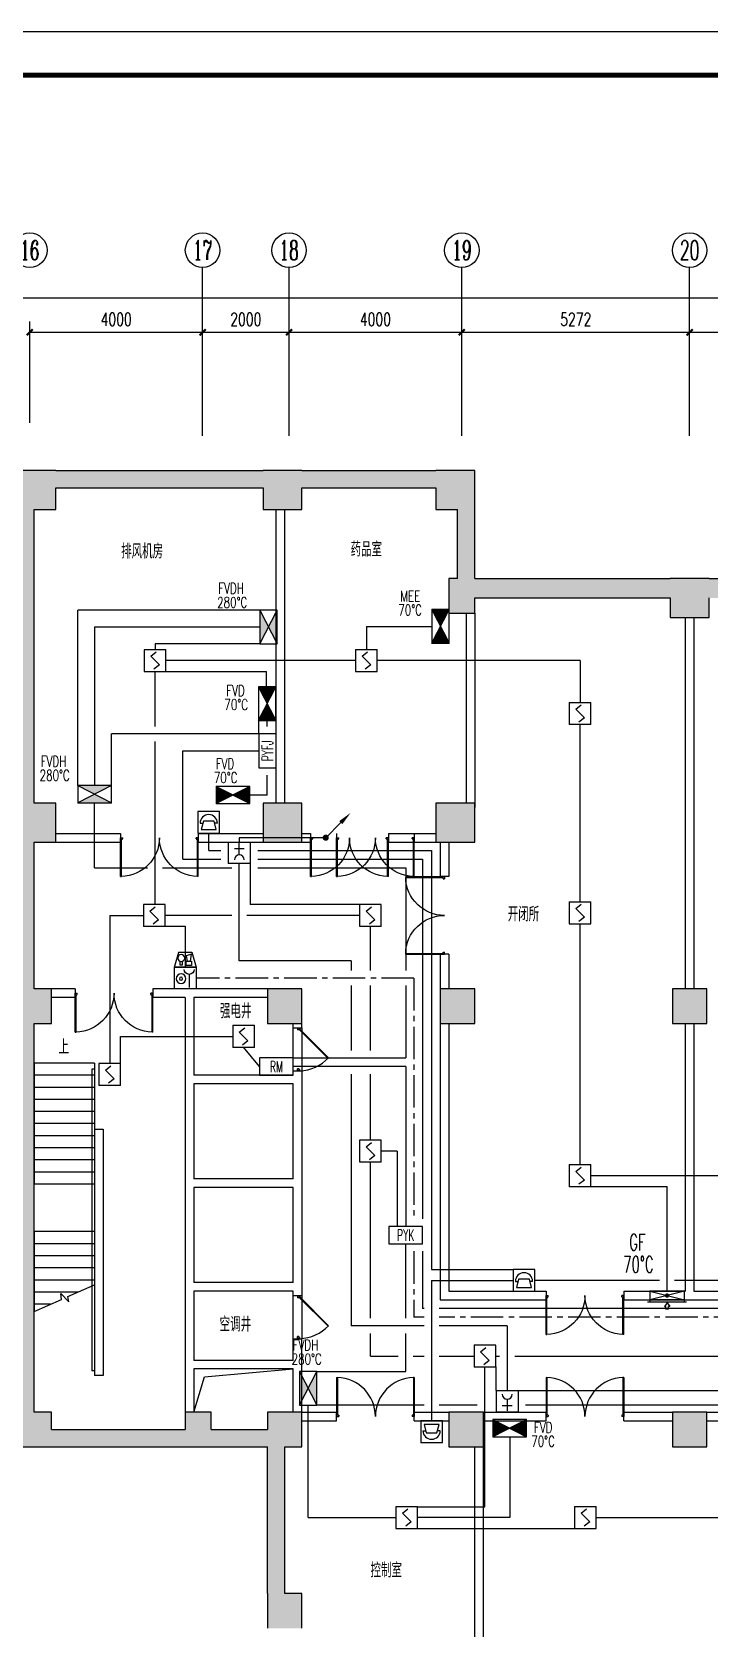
# Model space of a CAD drawing. Extents: x 190999 to 918899, y -200814 to 215286.
# Drawn here: x 210462 to 226134, y 178335 to 215286 of the extents above; entities that cross this region are included whole.
import ezdxf
from ezdxf.enums import TextEntityAlignment as Align

# ---------------------------------------------------------------- set-up
doc = ezdxf.new("R2010")
doc.units = 0
doc.header["$LTSCALE"] = 1000
doc.header["$MEASUREMENT"] = 0
doc.linetypes.add('CENTER2', pattern=[1.125, 0.75, -0.125, 0.125, -0.125])
doc.layers.get('Defpoints').update_dxf_attribs({"color": 1})
for name, color, linetype in [('00-EQUIP', 3, 'Continuous'), ('00-LWIRE', 4, 'Continuous'), ('00-WIRE-4', 6, 'Continuous'), ('A-卫生间', 250, 'Continuous'), ('A-墙线', 2, 'Continuous'), ('A-门', 167, 'Continuous'), ('AXIS', 3, 'Continuous'), ('AXIS_TEXT', 7, 'Continuous'), ('COLUMN', 2, 'Continuous'), ('DIM_SYMB', 3, 'Continuous'), ('PUB_HATCH', 250, 'Continuous'), ('PUB_TEXT', 7, 'Continuous'), ('STAIR', 5, 'Continuous'), ('WALL', 2, 'Continuous'), ('图框', 189, 'Continuous'), ('房间名称', 7, 'Continuous'), ('暖通-风-说明', 3, 'Continuous')]:
    doc.layers.add(name, color=color, linetype=linetype)
doc.styles.add('_COMPLEX', font='COMPLEX.shx', dxfattribs={"width": 0.5})
doc.styles.add('_TCH_AXIS', font='COMPLEX', dxfattribs={"bigfont": 'GBCBIG'})
doc.styles.add('_TCH_DIM', font='SIMPLEX', dxfattribs={"bigfont": 'GBCBIG'})
doc.styles.add('COMPLEX', font='COMPLEX')
doc.styles.add('DIM_FONT', font='SIMPLEX', dxfattribs={"width": 0.7, "bigfont": 'GBCBIG'})
doc.styles.add('HZ-ZGBZ', font='romanc.shx', dxfattribs={"width": 0.65})
doc.styles.get("Standard").update_dxf_attribs({"font": 'simhei.ttf'})
doc.styles.add('TG_LINETYPE', font='SIMPLEX', dxfattribs={"width": 0.8, "height": 3, "bigfont": 'HZTXT'})
doc.styles.add('XXK', font='romans.shx', dxfattribs={"width": 0.75, "bigfont": 'hzf.shx'})
doc.linetypes.add('4INE', pattern='A,1,-0.15,["4",XXK,S=0.3,R=0,X=-0.1,Y=-0.1],-0.25', length=1.4)
doc.linetypes.add('BIG-DLINE', pattern='A,1,-0.15,["D",XXK,S=0.2,R=0,X=-0.1,Y=-0.09],-0.2', length=1.35)
doc.linetypes.add('TG_N', pattern='A,2,-0.3,["N",TG_LINETYPE,S=0.1,R=0,X=-0.23,Y=-0.15],0', length=2.3)
doc.linetypes.add('XLINE', pattern='A,1,-0.2,["X",XXK,S=0.2,R=0,X=-0.1,Y=-0.09],-0.15', length=1.35)
doc.dimstyles.new('DIMN', dxfattribs={"dimtxt": 300, "dimasz": 100, "dimexe": 250, "dimexo": 300, "dimgap": 150, "dimtad": 1, "dimdec": 0, "dimzin": 0, "dimdsep": 46, "dimtxsty": 'DIM_FONT', "dimblk": 'ARCHTICK', "dimcen": 0.09, "dimclrt": 7, "dimazin": 2, "dimtfac": 1, "dimtdec": 0, "dimtix": 1, "dimtmove": 2, "dimatfit": 3, "dimfxl": 0, "dimtolj": 1, "dimtzin": 0, "dimarcsym": 0})

# ---------------------------------------------------------------- blocks, each defined once
blk = doc.blocks.new('TJAD_TK_A1')
at = {"layer": '图框'}
blk.add_line((1341.38, 950.45), (500.38, 950.45), dxfattribs=at)
at = {"layer": '图框', "const_width": 1.2}
blk.add_lwpolyline([(1331.38, 940.45), (525.38, 940.45), (525.38, 366.45), (1331.38, 366.45)], close=True, dxfattribs=at)
blk = doc.blocks.new('m1800')
at = {"layer": 'A-墙线'}
for p, q in [((-900, -100), (-900, 100)), ((900, -100), (900, 100))]:
    blk.add_line(p, q, dxfattribs=at)
at = {"layer": 'A-门'}
for p, q in [((-900, 900), (-900, 0)), ((-900, 900), (-880, 900)), ((-880, 900), (-880, 50)), ((880, 900), (880, 50)), ((900, 900), (880, 900)), ((900, 900), (900, 0)), ((-900, 50), (-870, 50)), ((-900, 0), (-850, 0)), ((-870, 50), (-870, 30)), ((-870, 30), (-850, 30)), ((-850, 30), (-850, 0)), ((850, 30), (850, 0)), ((870, 30), (850, 30)), ((900, 0), (850, 0)), ((870, 50), (870, 30)), ((900, 50), (870, 50))]:
    blk.add_line(p, q, dxfattribs=at)
for centre, start, end in [((-900, 0), 0, 88.7267), ((900, 0), 91.2733, 180)]:
    blk.add_arc(centre, 900, start, end, dxfattribs=at)
blk = doc.blocks.new('_LINKPT1')
at = {"color": 0}
blk.add_line((0, 0), (0, 0), dxfattribs=at)
blk = doc.blocks.new('3T1W6ZCM')
for p, q in [((0.5, 0.5), (-0.5, 0.5)), ((-0.5, 0.5), (-0.5, -0.5)), ((-0.178, 0.172), (-0.178, -0.443)), ((0.5, -0.5), (0.5, 0.5)), ((-0.5, -0.5), (0.5, -0.5))]:
    blk.add_line(p, q)
at = {"const_width": 0.04}
blk.add_lwpolyline([(-0.5, 0.5), (-0.5, -0.5), (0.5, -0.5), (0.5, 0.5)], close=True, dxfattribs=at)
for radius in [0.222, 0.074]:
    blk.add_circle((0.197, -0.03), radius)
blk.add_arc((-0.178, 0.403), 0.231, 180, 0)
at = {"xscale": 0.002, "yscale": 0.002, "zscale": 0.002}
for p in [(-0.5, 0), (0, 0.5), (0.5, 0), (0, -0.5)]:
    blk.add_blockref('_LINKPT1', p, dxfattribs=at)
at = {"flags": 9}
blk.add_attdef('A', (0, 0), '', height=0.00002, dxfattribs=at)
blk = doc.blocks.new('6A2OE7N0')
for p, q in [((-0.3, 0.35), (-0.5, -0.35)), ((0.3, 0.35), (-0.3, 0.35)), ((-0.246, -0.061), (-0.286, 0.259)), ((-0.286, 0.259), (-0.046, 0.179)), ((-0.046, 0.179), (-0.086, -0.061)), ((0, 0.35), (0, -0.35)), ((0.5, -0.35), (0.3, 0.35)), ((-0.5, -0.35), (0.5, -0.35)), ((-0.286, -0.061), (-0.286, -0.261)), ((-0.046, -0.061), (-0.286, -0.061)), ((-0.286, -0.261), (-0.046, -0.261)), ((-0.046, -0.261), (-0.046, -0.061)), ((0.13, -0.244), (0.13, -0.072)), ((0.25, -0.244), (0.13, -0.244)), ((0.25, -0.072), (0.25, -0.244))]:
    blk.add_line(p, q)
at = {"const_width": 0.04, "flags": 128}
blk.add_lwpolyline([(-0.5, -0.35), (-0.3, 0.35), (0.3, 0.35), (0.5, -0.35)], close=True, dxfattribs=at)
blk.add_circle((0.19, 0.076), 0.16)
at = {"xscale": 0.002, "yscale": 0.002, "zscale": 0.002}
for p in [(-0.4, 0), (0, 0.35), (0.4, 0), (0, -0.35)]:
    blk.add_blockref('_LINKPT1', p, dxfattribs=at)
at = {"flags": 9}
blk.add_attdef('A', (0, 0), '', height=0.00002, dxfattribs=at)
blk = doc.blocks.new('3S1KCGW2')
for p, q in [((0.5, 0.5), (-0.5, 0.5)), ((-0.5, 0.5), (-0.5, -0.5)), ((-0.2, 0.2), (0.05, 0.4)), ((0, 0), (-0.2, 0.2)), ((0, 0), (0.2, -0.2)), ((0.5, -0.5), (0.5, 0.5)), ((-0.5, -0.5), (0.5, -0.5)), ((0.2, -0.2), (-0.05, -0.4))]:
    blk.add_line(p, q)
at = {"const_width": 0.04, "flags": 128}
blk.add_lwpolyline([(-0.5, -0.5), (-0.5, 0.5), (0.5, 0.5), (0.5, -0.5)], close=True, dxfattribs=at)
at = {"xscale": 0.002, "yscale": 0.002, "zscale": 0.002}
for p in [(-0.5, 0), (0, 0.5), (0.5, 0), (0, -0.5)]:
    blk.add_blockref('_LINKPT1', p, dxfattribs=at)
at = {"flags": 9}
blk.add_attdef('A', (0, 0), '', height=0.00002, dxfattribs=at)
blk = doc.blocks.new('411UXEXY')
for p, q in [((0.5, 0.5), (-0.5, 0.5)), ((-0.5, 0.5), (-0.5, -0.5)), ((-0.25, 0.056), (-0.35, -0.333)), ((0.25, 0.056), (-0.25, 0.056)), ((0.35, -0.333), (0.25, 0.056)), ((0.5, -0.5), (0.5, 0.5)), ((-0.5, -0.5), (0.5, -0.5)), ((-0.4, -0.044), (-0.276, -0.044)), ((-0.35, -0.333), (0.35, -0.333)), ((0.4, -0.044), (0.276, -0.044))]:
    blk.add_line(p, q)
at = {"const_width": 0.04, "flags": 128}
blk.add_lwpolyline([(0.5, -0.5), (0.5, 0.5), (-0.5, 0.5), (-0.5, -0.5)], close=True, dxfattribs=at)
blk.add_arc((0, -0.044), 0.4, 0, 180)
at = {"xscale": 0.002, "yscale": 0.002, "zscale": 0.002}
for p in [(-0.5, 0), (0, 0.5), (0.5, 0), (0, -0.5)]:
    blk.add_blockref('_LINKPT1', p, dxfattribs=at)
at = {"flags": 9}
blk.add_attdef('A', (0, 0), '', height=0.00002, dxfattribs=at)
blk = doc.blocks.new('M-KTJT')
at = {"color": 2}
for p, q in [((-29, 0), (-29, -56)), ((29, 0), (-29, 0)), ((29, 0), (29, -56)), ((-63, -56), (-29, -56)), ((0, -142), (-63, -56)), ((0, -142), (63, -56)), ((63, -56), (29, -56))]:
    blk.add_line(p, q, dxfattribs=at)
blk = doc.blocks.new('M-FK-ESF')
blk.add_line((-450, 150), (450, 150))
at = {"color": 2}
for p, q in [((-400, 100), (400, 100)), ((-400, -100), (400, 100)), ((400, -100), (-400, 100))]:
    blk.add_line(p, q, dxfattribs=at)
blk.add_lwpolyline([(-400, 150), (-400, -100), (400, -100), (400, 150)])
at = {"color": 2, "const_width": 50}
blk.add_lwpolyline([(-25, 0, 1), (25, 0, 1)], format="xyb", close=True, dxfattribs=at)
at = {"xscale": -1}
blk.add_blockref('M-KTJT', (0, 312), dxfattribs=at)
blk = doc.blocks.new('6H2KALM6')
for p, q in [((-0.78, 0.4), (0.78, -0.4)), ((0.78, 0.4), (-0.78, -0.4)), ((0.78, 0.4), (-0.78, 0.4)), ((-0.78, 0.4), (-0.78, -0.4)), ((0.78, -0.4), (0.78, 0.4)), ((-0.78, -0.4), (0.78, -0.4))]:
    blk.add_line(p, q)
at = {"const_width": 0.04}
blk.add_lwpolyline([(-0.78, 0.4), (-0.78, -0.4), (0.78, -0.4), (0.78, 0.4)], close=True, dxfattribs=at)
for points in [[(-0.78, 0.4), (0, 0), (-0.78, -0.4)], [(0.78, 0.4), (0, 0), (0.78, -0.4)]]:
    blk.add_solid(points)
at = {"xscale": 0.002, "yscale": 0.002, "zscale": 0.002}
for p in [(-0.78, 0), (0, 0.4), (0.78, 0), (0, -0.4)]:
    blk.add_blockref('_LINKPT1', p, dxfattribs=at)
at = {"flags": 9}
blk.add_attdef('A', (0, 0), '', height=0.00002, dxfattribs=at)
blk = doc.blocks.new('6H2NC6JJ')
for p, q in [((-0.78, 0.4), (0.78, -0.4)), ((0.78, 0.4), (-0.78, -0.4)), ((0.78, 0.4), (-0.78, 0.4)), ((-0.78, 0.4), (-0.78, -0.4)), ((0.78, -0.4), (0.78, 0.4)), ((-0.78, -0.4), (0.78, -0.4))]:
    blk.add_line(p, q)
at = {"const_width": 0.04}
blk.add_lwpolyline([(-0.78, 0.4), (-0.78, -0.4), (0.78, -0.4), (0.78, 0.4)], close=True, dxfattribs=at)
for points in [[(-0.78, 0.4), (0, 0), (0.78, 0.4)], [(-0.78, -0.4), (0.78, -0.4), (0, 0)]]:
    blk.add_solid(points)
at = {"xscale": 0.002, "yscale": 0.002, "zscale": 0.002}
for p in [(-0.78, 0), (0, 0.4), (0.78, 0), (0, -0.4)]:
    blk.add_blockref('_LINKPT1', p, dxfattribs=at)
at = {"flags": 9}
blk.add_attdef('A', (0, 0), '', height=0.00002, dxfattribs=at)
blk = doc.blocks.new('6A2DRK5Q')
for p, q in [((0.78, 0.4), (-0.78, 0.4)), ((-0.78, 0.4), (-0.78, -0.4)), ((0.78, -0.4), (0.78, 0.4)), ((-0.78, -0.4), (0.78, -0.4))]:
    blk.add_line(p, q)
at = {"xscale": 0.002, "yscale": 0.002, "zscale": 0.002}
for p in [(-0.78, 0), (0, 0.4), (0.78, 0), (0, -0.4)]:
    blk.add_blockref('_LINKPT1', p, dxfattribs=at)
at = {"style": '_COMPLEX', "width": 0.6, "flags": 8}
blk.add_attdef('$TEXT$', text='', height=0.52, dxfattribs=at).set_placement((0, 0), align=Align.MIDDLE_CENTER)
at = {"flags": 9}
blk.add_attdef('A', (0, 0), '', height=0.00002, dxfattribs=at)
blk = doc.blocks.new('J62IR8YJ')
for p, q in [((-0.5, 1), (0.5, 1)), ((-0.5, 0), (-0.5, 1)), ((0.5, 1), (0.5, 0)), ((0.5, 0), (-0.5, 0)), ((-0.231, 0.312), (0.231, 0.312)), ((0, 0.598), (0, 0.06))]:
    blk.add_line(p, q)
at = {"const_width": 0.04, "flags": 128}
blk.add_lwpolyline([(-0.5, 0), (-0.5, 1), (0.5, 1), (0.5, 0)], close=True, dxfattribs=at)
blk.add_arc((0, 0.829), 0.231, 180, 0)
at = {"xscale": 0.002, "yscale": 0.00200000000000955, "zscale": 0.002}
for p in [(0, 1), (-0.5, 0.5), (0, 0), (0.5, 0.5)]:
    blk.add_blockref('_LINKPT1', p, dxfattribs=at)
at = {"flags": 9}
blk.add_attdef('A', (0, 0), '', height=0.00002, dxfattribs=at)
blk = doc.blocks.new('_WRLD1L')
for p, q in [((0.7, 0.7), (0, 0)), ((0.104, 0.104), (0.104, 0.104)), ((-0.104, -0.104), (-0.104, -0.104))]:
    blk.add_line(p, q)
at = {"const_width": 0.142}
blk.add_lwpolyline([(-0.071, 0, 1), (0.071, 0, 1)], format="xyb", close=True, dxfattribs=at)
blk.add_solid([(0.63, 0.77), (0.77, 0.63), (1.15, 1.15)])
at = {"width": 0.8, "flags": 9}
blk.add_attdef('A', (0, 0), '', height=0.00002, dxfattribs=at)
blk = doc.blocks.new('bfm01')
at = {"layer": 'A-墙线'}
for p, q in [((-200, 0), (0, 0)), ((-200, -1000), (0, -1000))]:
    blk.add_line(p, q, dxfattribs=at)
at = {"layer": 'A-门'}
for p, q in [((-200, -1000), (-200, 0)), ((-100, 0), (-100, -50)), ((-70, -50), (-100, -50)), ((-50, -30), (-70, -30)), ((-70, -30), (-70, -50)), ((-64, -44), (-50, -30)), ((-64, -44), (603, -711)), ((-50, 0), (-50, -30)), ((-50, -30), (617, -697)), ((0, 0), (0, -1000)), ((-70, -950), (-100, -950)), ((-100, -1000), (-100, -950)), ((-50, -1000), (-100, -1000)), ((-70, -970), (-70, -950)), ((-50, -970), (-70, -970)), ((-50, -1000), (-50, -970))]:
    blk.add_line(p, q, dxfattribs=at)
blk.add_arc((-100, 0), 1000, 272.866, 315.8103, dxfattribs=at)
blk = doc.blocks.new('_ArchTick')
at = {"const_width": 0.5}
blk.add_lwpolyline([(-0.7, -0.7), (0.7, 0.7)], dxfattribs=at)
blk = doc.blocks.new('*D1900')
at = {"layer": 'AXIS', "color": 0, "lineweight": -2}
for p, q in [((210412, 206233), (210412, 208583)), ((214412, 206233), (214412, 208583)), ((210412, 208333), (214412, 208333))]:
    blk.add_line(p, q, dxfattribs=at)
at = {"layer": 'Defpoints', "color": 0}
for p in [(214412, 208333), (210412, 205933), (214412, 205933)]:
    blk.add_point(p, dxfattribs=at)
at = {"layer": 'AXIS', "color": 0, "lineweight": -2, "xscale": 100, "yscale": 100, "zscale": 100, "rotation": 180}
blk.add_blockref('_ArchTick', (210412, 208333), dxfattribs=at)
at = {"layer": 'AXIS', "color": 0, "lineweight": -2, "xscale": 100, "yscale": 100, "zscale": 100}
blk.add_blockref('_ArchTick', (214412, 208333), dxfattribs=at)
at = {"layer": 'AXIS', "color": 7, "insert": (212412, 208633), "char_height": 300, "attachment_point": 5, "style": 'DIM_FONT'}
blk.add_mtext('\\A1;4000', dxfattribs=at)
blk = doc.blocks.new('*D1901')
at = {"layer": 'AXIS', "color": 0, "lineweight": -2}
for p, q in [((214412, 206233), (214412, 208583)), ((216412, 206233), (216412, 208583)), ((214412, 208333), (216412, 208333))]:
    blk.add_line(p, q, dxfattribs=at)
at = {"layer": 'Defpoints', "color": 0}
for p in [(216412, 208333), (214412, 205933), (216412, 205933)]:
    blk.add_point(p, dxfattribs=at)
at = {"layer": 'AXIS', "color": 0, "lineweight": -2, "xscale": 100, "yscale": 100, "zscale": 100, "rotation": 180}
blk.add_blockref('_ArchTick', (214412, 208333), dxfattribs=at)
at = {"layer": 'AXIS', "color": 0, "lineweight": -2, "xscale": 100, "yscale": 100, "zscale": 100}
blk.add_blockref('_ArchTick', (216412, 208333), dxfattribs=at)
at = {"layer": 'AXIS', "color": 7, "insert": (215412, 208633), "char_height": 300, "attachment_point": 5, "style": 'DIM_FONT'}
blk.add_mtext('\\A1;2000', dxfattribs=at)
blk = doc.blocks.new('*D1902')
at = {"layer": 'AXIS', "color": 0, "lineweight": -2}
for p, q in [((216412, 206233), (216412, 208583)), ((220412, 206233), (220412, 208583)), ((216412, 208333), (220412, 208333))]:
    blk.add_line(p, q, dxfattribs=at)
at = {"layer": 'Defpoints', "color": 0}
for p in [(220412, 208333), (216412, 205933), (220412, 205933)]:
    blk.add_point(p, dxfattribs=at)
at = {"layer": 'AXIS', "color": 0, "lineweight": -2, "xscale": 100, "yscale": 100, "zscale": 100, "rotation": 180}
blk.add_blockref('_ArchTick', (216412, 208333), dxfattribs=at)
at = {"layer": 'AXIS', "color": 0, "lineweight": -2, "xscale": 100, "yscale": 100, "zscale": 100}
blk.add_blockref('_ArchTick', (220412, 208333), dxfattribs=at)
at = {"layer": 'AXIS', "color": 7, "insert": (218412, 208633), "char_height": 300, "attachment_point": 5, "style": 'DIM_FONT'}
blk.add_mtext('\\A1;4000', dxfattribs=at)
blk = doc.blocks.new('*D1903')
at = {"layer": 'AXIS', "color": 0, "lineweight": -2}
for p, q in [((220412, 206233), (220412, 208583)), ((225684, 206233), (225684, 208583)), ((220412, 208333), (225684, 208333))]:
    blk.add_line(p, q, dxfattribs=at)
at = {"layer": 'Defpoints', "color": 0}
for p in [(225684, 208333), (220412, 205933), (225684, 205933)]:
    blk.add_point(p, dxfattribs=at)
at = {"layer": 'AXIS', "color": 0, "lineweight": -2, "xscale": 100, "yscale": 100, "zscale": 100, "rotation": 180}
blk.add_blockref('_ArchTick', (220412, 208333), dxfattribs=at)
at = {"layer": 'AXIS', "color": 0, "lineweight": -2, "xscale": 100, "yscale": 100, "zscale": 100}
blk.add_blockref('_ArchTick', (225684, 208333), dxfattribs=at)
at = {"layer": 'AXIS', "color": 7, "insert": (223048, 208633), "char_height": 300, "attachment_point": 5, "style": 'DIM_FONT'}
blk.add_mtext('\\A1;5272', dxfattribs=at)
blk = doc.blocks.new('*D1904')
at = {"layer": 'AXIS', "color": 0, "lineweight": -2}
for p, q in [((225684, 206233), (225684, 208583)), ((233140, 206233), (233140, 208583)), ((225684, 208333), (233140, 208333))]:
    blk.add_line(p, q, dxfattribs=at)
at = {"layer": 'Defpoints', "color": 0}
for p in [(233140, 208333), (225684, 205933), (233140, 205933)]:
    blk.add_point(p, dxfattribs=at)
at = {"layer": 'AXIS', "color": 0, "lineweight": -2, "xscale": 100, "yscale": 100, "zscale": 100, "rotation": 180}
blk.add_blockref('_ArchTick', (225684, 208333), dxfattribs=at)
at = {"layer": 'AXIS', "color": 0, "lineweight": -2, "xscale": 100, "yscale": 100, "zscale": 100}
blk.add_blockref('_ArchTick', (233140, 208333), dxfattribs=at)
at = {"layer": 'AXIS', "color": 7, "insert": (229412, 208633), "char_height": 300, "attachment_point": 5, "style": 'DIM_FONT'}
blk.add_mtext('\\A1;7456', dxfattribs=at)
blk = doc.blocks.new('*D1909')
at = {"layer": 'AXIS', "color": 0, "lineweight": -2}
for p, q in [((210112, 206233), (210112, 209383)), ((248412, 206233), (248412, 209383)), ((210112, 209133), (248412, 209133))]:
    blk.add_line(p, q, dxfattribs=at)
at = {"layer": 'Defpoints', "color": 0}
for p in [(248412, 209133), (210112, 205933), (248412, 205933)]:
    blk.add_point(p, dxfattribs=at)
at = {"layer": 'AXIS', "color": 0, "lineweight": -2, "xscale": 100, "yscale": 100, "zscale": 100, "rotation": 180}
blk.add_blockref('_ArchTick', (210112, 209133), dxfattribs=at)
at = {"layer": 'AXIS', "color": 0, "lineweight": -2, "xscale": 100, "yscale": 100, "zscale": 100}
blk.add_blockref('_ArchTick', (248412, 209133), dxfattribs=at)
at = {"layer": 'AXIS', "color": 7, "insert": (229262, 209433), "char_height": 300, "attachment_point": 5, "style": 'DIM_FONT'}
blk.add_mtext('\\A1;38300', dxfattribs=at)
blk = doc.blocks.new('_AXISO')
blk.add_circle((0, 0), 0.5)
at = {"layer": 'AXIS_TEXT', "style": 'COMPLEX', "width": 1.041667}
blk.add_attdef('A', text='', height=0.56, dxfattribs=at).set_placement((-0.25, -0.28), (0.25, -0.28), align=Align.FIT)
blk = doc.blocks.new('6A2DTKY2')
for p, q in [((0.78, 0.4), (-0.78, 0.4)), ((-0.78, 0.4), (-0.78, -0.4)), ((0.78, -0.4), (0.78, 0.4)), ((-0.78, -0.4), (0.78, -0.4))]:
    blk.add_line(p, q)
at = {"xscale": 0.002, "yscale": 0.002, "zscale": 0.002}
for p in [(-0.78, 0), (0, 0.4), (0.78, 0), (0, -0.4)]:
    blk.add_blockref('_LINKPT1', p, dxfattribs=at)
at = {"style": '_COMPLEX', "width": 0.6, "flags": 8}
blk.add_attdef('$TEXT$', text='', height=0.52, dxfattribs=at).set_placement((0, 0), align=Align.MIDDLE_CENTER)
at = {"flags": 9}
blk.add_attdef('A', (0, 0), '', height=0.00002, dxfattribs=at)

msp = doc.modelspace()

# ---------------------------------------------------------------- hatches: boundary and pattern name
at = {"layer": 'PUB_HATCH'}
for points in [[(211012, 204232.8), (211012, 205132.8), (210112, 205132.8), (210112, 204232.8)], [(215812, 204732.8), (215812, 205132.8), (211012, 205132.8), (211012, 204732.8)], [(216712, 204232.8), (216712, 205132.8), (215812, 205132.8), (215812, 204232.8)], [(219812, 204732.8), (219812, 205132.8), (216712, 205132.8), (216712, 204732.8)], [(220712, 204232.8), (220712, 205132.8), (219812, 205132.8), (219812, 204232.8)], [(210512, 204232.8), (210112, 204232.8), (210112, 197432.8), (210512, 197432.8)], [(220712, 204232.8), (220312, 204232.8), (220312, 202632.8), (220712, 202632.8)], [(220712, 201832.8), (220712, 202632.8), (220112, 202632.8), (220112, 201832.8)], [(225234, 202182.8), (225234, 202632.8), (225684, 202632.8), (220712, 202632.8), (220712, 202182.8)], [(226134, 201732.8), (226134, 202632.8), (225234, 202632.8), (225234, 201732.8)], [(232689.9, 202182.8), (232689.9, 202632.8), (233412, 202632.8), (226134, 202632.8), (226134, 202182.8)], [(211012, 196532.8), (211012, 197432.8), (210112, 197432.8), (210112, 196532.8)], [(216712, 196532.8), (216712, 197432.8), (215812, 197432.8), (215812, 196532.8)], [(220712, 196532.8), (220712, 197432.8), (219812, 197432.8), (219812, 196532.8)], [(210512, 196532.8), (210112, 196532.8), (210112, 193132.8), (210512, 193132.8)], [(210912, 192332.8), (210912, 193132.8), (210112, 193132.8), (210112, 192332.8)], [(216712, 192332.8), (216712, 193132.8), (215912, 193132.8), (215912, 192332.8)], [(220712, 193132.8), (219912, 193132.8), (219912, 192332.8), (220712, 192332.8)], [(225284, 192332.8), (226084, 192332.8), (226084, 193132.8), (225284, 193132.8)], [(210512, 192332.8), (210112, 192332.8), (210112, 183332.8), (210512, 183332.8)], [(210912, 182532.8), (210912, 183332.8), (210112, 183332.8), (210112, 182532.8)], [(214612, 182532.8), (214612, 183332.8), (214012, 183332.8), (214012, 182532.8)], [(216712, 182532.8), (216712, 183332.8), (215912, 183332.8), (215912, 182532.8)], [(220112, 182532.8), (220912, 182532.8), (220912, 183332.8), (220112, 183332.8)], [(225284, 182532.8), (226084, 182532.8), (226084, 183332.8), (225284, 183332.8)], [(214012, 182532.8), (214012, 182932.8), (210912, 182932.8), (210912, 182532.8)], [(215912, 182532.8), (215912, 182932.8), (214612, 182932.8), (214612, 182532.8)], [(216312, 182532.8), (215912, 182532.8), (215912, 182682.8), (215912, 179132.8), (216312, 179132.8)], [(216712, 178332.8), (216712, 179132.8), (215912, 179132.8), (215912, 178332.8)]]:
    msp.add_hatch(color=256, dxfattribs=at).paths.add_polyline_path(points)

# ---------------------------------------------------------------- linework, layer by layer
at = {"layer": '00-WIRE-4'}
for p, q in [((215735.1, 201901.8), (211522.3, 201901.8)), ((211522.3, 197837.2), (211522.3, 201901.8)), ((218202.2, 201523.3), (218202.2, 200982.8)), ((218202.2, 201523.3), (219715.2, 201523.3)), ((215735.1, 201121.8), (213312, 201121.8)), ((213312, 201121.8), (213312, 200982.8)), ((217952.2, 200732.8), (213562, 200732.8)), ((223148, 200732.8), (218452.2, 200732.8)), ((223148, 200732.8), (223148, 199757.8)), ((213312, 199208.4), (213312, 200482.8)), ((213562, 200482.8), (215889.2, 200482.8)), ((215889.2, 200041), (215889.2, 200482.8)), ((215712, 199033.4), (215712, 199336.8)), ((215903.7, 199208.4), (215903.7, 199342.4)), ((223148, 195141.6), (223148, 199257.8)), ((213312, 195082.8), (213312, 198858.4)), ((215903.7, 197620.4), (215903.7, 198078.4)), ((215903.7, 197620.4), (215502.3, 197620.4)), ((217262.3, 196632.8), (215262, 196632.8)), ((215262, 196632.8), (215262, 196532.8)), ((215512, 196032.8), (215512, 195082.8)), ((212262, 194832.8), (212262, 191402.4)), ((212262, 194832.8), (213042.9, 194832.8)), ((215087, 194832.8), (213542.9, 194832.8)), ((218047, 194832.8), (215437, 194832.8)), ((218047, 195082.8), (215512, 195082.8)), ((213542.9, 194582.8), (214012, 194582.8)), ((214012, 194582.8), (214012, 193982.8)), ((218297, 193557.8), (218297, 194582.8)), ((223148, 189057.8), (223148, 194641.6)), ((218297, 191707.8), (218297, 193207.8)), ((212512, 192032.8), (215112, 192032.8)), ((212512, 191402.4), (212512, 192032.8)), ((215732, 191332.8), (215362, 191782.8)), ((218297, 189627.6), (218297, 191157.8)), ((218912.3, 189377.6), (218547, 189377.6)), ((218912.3, 189377.6), (218912.3, 187632.8)), ((218297, 185507.8), (218297, 189127.6)), ((229084.1, 188807.8), (223398, 188807.8)), ((223398, 188557.8), (225162.3, 188557.8)), ((225162.3, 186132.8), (225162.3, 188557.8)), ((219712, 186632.8), (221600.5, 186632.8)), ((218297, 184632.8), (218297, 185157.8)), ((218297, 184632.8), (218937.3, 184632.8)), ((219287.3, 184632.8), (219537, 184632.8)), ((219887, 184632.8), (220695.3, 184632.8)), ((221195.3, 184632.8), (221287, 184632.8)), ((221637, 184632.8), (229162, 184632.8)), ((220945.3, 181142.8), (220945.3, 184382.8)), ((221195.3, 184382.8), (221195.3, 183833.9)), ((216857.2, 180892.8), (216857.2, 183492.8)), ((221522.3, 182764.8), (221522.3, 180892.8)), ((219387, 181142.8), (220945.3, 181142.8)), ((216857.2, 180892.8), (218887, 180892.8)), ((221522.3, 180892.8), (219387, 180892.8)), ((223521.4, 180892.8), (229371.2, 180892.8)), ((219387, 180642.8), (223021.4, 180642.8))]:
    msp.add_line(p, q, dxfattribs=at)
at = {"layer": '00-WIRE-4', "linetype": '4INE'}
for p, q in [((211912.3, 201511.8), (211912.3, 197837.2)), ((211912.3, 201511.8), (215735.1, 201511.8)), ((212302.3, 197837.2), (212302.3, 199033.4)), ((215712, 199033.4), (212302.3, 199033.4)), ((211912.3, 195932.8), (211912.3, 197437.2)), ((211912.3, 195932.8), (213137, 195932.8)), ((213487, 195932.8), (215087, 195932.8)), ((215687, 195932.8), (219112.3, 195932.8)), ((219112.3, 195932.8), (219112.3, 193557.8)), ((219112.3, 193207.8), (219112.3, 191532.8)), ((216512, 191532.8), (219112.3, 191532.8)), ((219112.3, 191332.8), (216512, 191332.8)), ((219112.3, 191332.8), (219112.3, 187632.8)), ((219112.3, 185507.8), (219112.3, 187232.8)), ((219112.3, 184272.8), (219112.3, 185157.8)), ((217057.2, 184272.8), (219112.3, 184272.8)), ((219537, 183492.8), (217057.2, 183492.8)), ((220770.3, 183492.8), (219887, 183492.8)), ((236937, 183492.8), (221887, 183492.8))]:
    msp.add_line(p, q, dxfattribs=at)
at = {"layer": '00-WIRE-4', "linetype": 'TG_N', "ltscale": 0.7}
for p, q in [((213950.8, 196132.8), (213950.8, 198643.4)), ((213950.8, 198643.4), (215712, 198643.4)), ((213950.8, 196132.8), (214837, 196132.8)), ((215687, 196132.8), (219502.3, 196132.8)), ((219502.3, 196132.8), (219502.3, 187807.8)), ((219502.3, 187057.8), (219502.3, 185732.8)), ((219537, 185732.8), (219502.3, 185732.8)), ((236947.1, 185732.8), (219887, 185732.8))]:
    msp.add_line(p, q, dxfattribs=at)
at = {"layer": '00-WIRE-4', "linetype": 'BIG-DLINE'}
for p, q in [((214554.1, 196332.8), (214554.1, 196738.4)), ((214554.1, 196332.8), (214837, 196332.8)), ((215687, 196332.8), (219712, 196332.8)), ((219712, 196332.8), (219712, 186632.8)), ((219712, 186382.8), (219712, 183132.8)), ((219712, 186382.8), (221600.5, 186382.8)), ((224987.3, 186382.8), (222100.5, 186382.8)), ((228762.5, 186382.8), (225337.3, 186382.8))]:
    msp.add_line(p, q, dxfattribs=at)
at = {"layer": '00-WIRE-4', "linetype": 'XLINE'}
for p, q in [((215262, 193782.8), (215262, 196032.8)), ((217847, 193782.8), (215262, 193782.8)), ((217847, 193782.8), (217847, 193557.8)), ((217847, 193207.8), (217847, 191707.8)), ((217847, 191157.8), (217847, 185332.8)), ((219537, 185332.8), (217847, 185332.8)), ((221462, 185332.8), (219887, 185332.8)), ((221462, 185332.8), (221462, 183832.8)), ((221712, 183832.8), (237112, 183832.8))]:
    msp.add_line(p, q, dxfattribs=at)
at = {"layer": '00-WIRE-4', "linetype": 'CENTER2'}
for p, q in [((219302.3, 193382.8), (214262, 193382.8)), ((219302.3, 193382.8), (219302.3, 187807.8)), ((219302.3, 187057.8), (219302.3, 185532.8)), ((219537, 185532.8), (219302.3, 185532.8)), ((237122.1, 185532.8), (219887, 185532.8))]:
    msp.add_line(p, q, dxfattribs=at)
at = {"layer": 'A-卫生间'}
for p, q in [((214212, 183332.8), (214454.1, 184153.9)), ((214454.1, 184153.9), (216512, 184332.8))]:
    msp.add_line(p, q, dxfattribs=at)
at = {"layer": 'A-墙线'}
for p, q in [((216112, 197432.8), (216112, 204232.8)), ((216312, 197432.8), (216312, 204232.8)), ((220512, 201832.8), (220512, 197432.8)), ((220712, 201832.8), (220712, 197332.8)), ((225584, 201732.8), (225584, 193132.8)), ((225784, 201732.8), (225784, 193132.8)), ((211012, 196732.8), (212512, 196732.8)), ((214312, 196732.8), (215812, 196732.8)), ((216712, 196732.8), (216912, 196732.8)), ((218712, 196732.8), (219812, 196732.8)), ((211012, 196532.8), (212512, 196532.8)), ((214312, 196532.8), (215912, 196532.8)), ((216712, 196532.8), (216912, 196532.8)), ((218712, 196532.8), (220112, 196532.8)), ((219912, 196532.8), (219912, 195732.8)), ((220112, 196532.8), (220112, 195732.8)), ((219912, 193932.8), (219912, 193132.8)), ((220112, 193932.8), (220112, 193132.8)), ((211462, 193132.8), (210912, 193132.8)), ((211462, 192932.8), (210912, 192932.8)), ((215912, 193132.8), (213262, 193132.8)), ((214012, 192932.8), (213262, 192932.8)), ((214012, 192932.8), (214012, 183132.8)), ((215912, 192932.8), (214212, 192932.8)), ((214212, 192932.8), (214212, 191132.8)), ((216512, 192232.8), (216512, 192332.8)), ((216712, 192232.8), (216712, 192332.8)), ((219912, 192332.8), (219912, 185932.8)), ((220112, 192332.8), (220112, 186132.8)), ((225584, 192332.8), (225584, 186132.8)), ((225784, 192332.8), (225784, 186132.8)), ((216512, 191132.8), (214212, 191132.8)), ((216512, 191132.8), (216512, 191232.8)), ((216712, 191232.8), (216712, 185932.8)), ((214212, 190932.8), (214212, 188732.8)), ((216512, 190932.8), (214212, 190932.8)), ((216512, 188732.8), (216512, 190932.8)), ((211912, 189882.8), (212112, 189882.8)), ((211912, 189882.8), (211912, 184182.8)), ((212112, 189882.8), (212112, 184182.8)), ((216512, 188732.8), (214212, 188732.8)), ((214212, 188532.8), (214212, 186332.8)), ((216512, 188532.8), (214212, 188532.8)), ((216512, 186332.8), (216512, 188532.8)), ((216512, 186332.8), (214212, 186332.8)), ((214212, 186132.8), (214212, 184532.8)), ((216512, 186132.8), (214212, 186132.8)), ((216512, 185932.8), (216512, 186132.8)), ((219912, 185932.8), (222362, 185932.8)), ((220112, 186132.8), (222362, 186132.8)), ((224162, 186132.8), (225584, 186132.8)), ((224162, 185932.8), (226384.5, 185932.8)), ((225784, 186132.8), (226384.5, 186132.8)), ((216512, 184532.8), (216512, 185032.8)), ((216712, 183232.8), (216712, 185032.8)), ((216512, 184532.8), (214212, 184532.8)), ((212112, 184182.8), (211912, 184182.8)), ((214212, 184332.8), (214212, 183332.8)), ((216512, 184332.8), (214212, 184332.8)), ((216512, 183332.8), (216512, 184332.8)), ((216712, 183332.8), (217512, 183332.8)), ((219312, 183332.8), (220112, 183332.8)), ((220912, 183332.8), (222362, 183332.8)), ((224162, 183332.8), (225284, 183332.8)), ((226084, 183332.8), (232740.5, 183332.8)), ((216712, 183132.8), (217512, 183132.8)), ((219312, 183132.8), (220112, 183132.8)), ((220912, 183132.8), (222362, 183132.8)), ((224162, 183132.8), (225284, 183132.8)), ((226084, 183132.8), (232740.5, 183132.8)), ((220712, 176332.8), (220712, 182532.8)), ((220912, 176332.8), (220912, 182532.8))]:
    msp.add_line(p, q, dxfattribs=at)
at = {"layer": 'AXIS'}
for p, q in [((214412, 205932.8), (214412, 209832.8)), ((216412, 205932.8), (216412, 209832.8)), ((220412, 205932.8), (220412, 209832.8)), ((225684, 205932.8), (225684, 209832.8))]:
    msp.add_line(p, q, dxfattribs=at)
at = {"layer": 'COLUMN'}
for p, q in [((211012, 205132.8), (210112, 205132.8)), ((216712, 205132.8), (215812, 205132.8)), ((220712, 205132.8), (219812, 205132.8)), ((220712, 204232.8), (220712, 205132.8)), ((211012, 204232.8), (211012, 204732.8)), ((215812, 204732.8), (215812, 204232.8)), ((216712, 204232.8), (216712, 204732.8)), ((219812, 204732.8), (219812, 204232.8)), ((210512, 204232.8), (211012, 204232.8)), ((215812, 204232.8), (216712, 204232.8)), ((219812, 204232.8), (220312, 204232.8)), ((220312, 202632.8), (220112, 202632.8)), ((220112, 202632.8), (220112, 201832.8)), ((226134, 202632.8), (225234, 202632.8)), ((220712, 201832.8), (220712, 202182.8)), ((225234, 202182.8), (225234, 201732.8)), ((226134, 201732.8), (226134, 202182.8)), ((220112, 201832.8), (220712, 201832.8)), ((225234, 201732.8), (226134, 201732.8)), ((211012, 197432.8), (210512, 197432.8)), ((211012, 196532.8), (211012, 197432.8)), ((216712, 197432.8), (215812, 197432.8)), ((215812, 197432.8), (215812, 196532.8)), ((216712, 196532.8), (216712, 197432.8)), ((220712, 197432.8), (219812, 197432.8)), ((219812, 197432.8), (219812, 196532.8)), ((220712, 196532.8), (220712, 197432.8)), ((210512, 196532.8), (211012, 196532.8)), ((215812, 196532.8), (216712, 196532.8)), ((219812, 196532.8), (220712, 196532.8)), ((210912, 193132.8), (210512, 193132.8)), ((210912, 192332.8), (210912, 193132.8)), ((216712, 193132.8), (215912, 193132.8)), ((215912, 193132.8), (215912, 192332.8)), ((216712, 192332.8), (216712, 193132.8)), ((220712, 193132.8), (219912, 193132.8)), ((219912, 193132.8), (219912, 192332.8)), ((220712, 192332.8), (220712, 193132.8)), ((226084, 193132.8), (225284, 193132.8)), ((225284, 193132.8), (225284, 192332.8)), ((226084, 192332.8), (226084, 193132.8)), ((210512, 192332.8), (210912, 192332.8)), ((215912, 192332.8), (216712, 192332.8)), ((219912, 192332.8), (220712, 192332.8)), ((225284, 192332.8), (226084, 192332.8)), ((210912, 183332.8), (210512, 183332.8)), ((210912, 182932.8), (210912, 183332.8)), ((214612, 183332.8), (214012, 183332.8)), ((214012, 183332.8), (214012, 182932.8)), ((214612, 182932.8), (214612, 183332.8)), ((216712, 183332.8), (215912, 183332.8)), ((215912, 183332.8), (215912, 182932.8)), ((216712, 182532.8), (216712, 183332.8)), ((220912, 183332.8), (220112, 183332.8)), ((220112, 183332.8), (220112, 182532.8)), ((220912, 182532.8), (220912, 183332.8)), ((226084, 183332.8), (225284, 183332.8)), ((225284, 183332.8), (225284, 182532.8)), ((226084, 182532.8), (226084, 183332.8)), ((210112, 182532.8), (210912, 182532.8)), ((214012, 182532.8), (214612, 182532.8)), ((216312, 182532.8), (216712, 182532.8)), ((220112, 182532.8), (220912, 182532.8)), ((225284, 182532.8), (226084, 182532.8)), ((215912, 179132.8), (215912, 178332.8)), ((216712, 179132.8), (216312, 179132.8)), ((216712, 178332.8), (216712, 179132.8))]:
    msp.add_line(p, q, dxfattribs=at)
at = {"layer": 'DIM_SYMB'}
msp.add_lwpolyline([(211182, 191412.8, 0, 0, 0), (211182, 186412.8, 80, 0, 0), (211182, 186112.8, 0, 0, 0)], format="xyseb", dxfattribs=at)
at = {"layer": 'STAIR'}
for p, q in [((210512, 191412.8), (210512, 188612.8)), ((211912, 191412.8), (210512, 191412.8)), ((211912, 191412.8), (211912, 188612.8)), ((211912, 191132.8), (210512, 191132.8)), ((211852, 191270.3), (211852, 187512.8)), ((211912, 191270.3), (211852, 191270.3)), ((211912, 191270.3), (211912, 187512.8)), ((211912, 190852.8), (210512, 190852.8)), ((211912, 190572.8), (210512, 190572.8)), ((211912, 190292.8), (210512, 190292.8)), ((211912, 190012.8), (210512, 190012.8)), ((211912, 189732.8), (210512, 189732.8)), ((211912, 189452.8), (210512, 189452.8)), ((211912, 189172.8), (210512, 189172.8)), ((211912, 188892.8), (210512, 188892.8)), ((211912, 188612.8), (210512, 188612.8)), ((210512, 187512.8), (210512, 185664.8)), ((211912, 187512.8), (210512, 187512.8)), ((211912, 187512.8), (211852, 187512.8)), ((211852, 187512.8), (211852, 184292.8)), ((211912, 187512.8), (211852, 187512.8)), ((211912, 187512.8), (211912, 186280.8)), ((211912, 187512.8), (211912, 184292.8)), ((211912, 187232.8), (210512, 187232.8)), ((211912, 186952.8), (210512, 186952.8)), ((211912, 186672.8), (210512, 186672.8)), ((211912, 186392.8), (210512, 186392.8)), ((211294.2, 186008.9), (211912, 186280.8)), ((211530.1, 186112.8), (210512, 186112.8)), ((210512, 185664.8), (211148, 185944.6)), ((211148, 185944.6), (211127.5, 186078)), ((211127.5, 186078), (211313.5, 185883.8)), ((211313.5, 185883.8), (211294.2, 186008.9)), ((210893.8, 185832.8), (210512, 185832.8)), ((211912, 184292.8), (211852, 184292.8))]:
    msp.add_line(p, q, dxfattribs=at)
at = {"layer": 'WALL'}
for p, q in [((211012, 205132.8), (215812, 205132.8)), ((216712, 205132.8), (219812, 205132.8)), ((211012, 204732.8), (215812, 204732.8)), ((216712, 204732.8), (219812, 204732.8)), ((210512, 197432.8), (210512, 204232.8)), ((220312, 202632.8), (220312, 204232.8)), ((220712, 202632.8), (220712, 204232.8)), ((220712, 202632.8), (225234, 202632.8)), ((226134, 202632.8), (232689.9, 202632.8)), ((220712, 202182.8), (225234, 202182.8)), ((210512, 193132.8), (210512, 196532.8)), ((210512, 183332.8), (210512, 192332.8)), ((210912, 182932.8), (214012, 182932.8)), ((214612, 182932.8), (215912, 182932.8)), ((214612, 182932.8), (215912, 182932.8)), ((210912, 182532.8), (214012, 182532.8)), ((214612, 182532.8), (215912, 182532.8)), ((214612, 182532.8), (215912, 182532.8)), ((215912, 179132.8), (215912, 182532.8)), ((215912, 179132.8), (215912, 182532.8)), ((216312, 179132.8), (216312, 182532.8)), ((216312, 179132.8), (216312, 182532.8))]:
    msp.add_line(p, q, dxfattribs=at)

# ---------------------------------------------------------------- block references
at = {"layer": '00-EQUIP', "xscale": 500, "yscale": 500, "zscale": 500}
for name, p, rotation in [('6H2NC6JJ', (215935.1, 201511.8), 90), ('6H2KALM6', (219915.2, 201523.3), 90), ('6H2KALM6', (215903.7, 199732.4), 90), ('J62IR8YJ', (215262, 196532.8), 180), ('6H2NC6JJ', (216857.2, 183882.8), 90), ('411UXEXY', (219712, 182882.8), 180)]:
    msp.add_blockref(name, p, dxfattribs=dict(at, rotation=rotation))
at = {"layer": '00-EQUIP', "yscale": 500, "zscale": 500}
for name, p, xscale in [('3S1KCGW2', (213312, 200732.8), 500), ('3S1KCGW2', (218202.2, 200732.8), 500), ('3S1KCGW2', (223148, 199507.8), 500), ('6H2NC6JJ', (211912.3, 197637.2), 500), ('6H2KALM6', (215112.3, 197620.4), 500), ('411UXEXY', (214554.1, 196988.4), 500), ('3S1KCGW2', (223148, 194891.6), 500), ('3S1KCGW2', (213292.9, 194832.8), 500), ('3S1KCGW2', (218297, 194832.8), 500), ('6A2OE7N0', (214012, 193807.8), -500), ('3T1W6ZCM', (214012, 193382.8), -500), ('3S1KCGW2', (215362, 192032.8), 500), ('3S1KCGW2', (212262, 191152.4), 500), ('3S1KCGW2', (218297, 189377.6), 500), ('3S1KCGW2', (223148, 188807.8), 500), ('411UXEXY', (221850.5, 186382.8), 500), ('3S1KCGW2', (220945.3, 184632.8), 500), ('J62IR8YJ', (221462, 183332.8), 500), ('6H2KALM6', (221522.3, 182964.8), 500), ('3S1KCGW2', (219137, 180892.8), 500), ('3S1KCGW2', (223271.4, 180892.8), 500)]:
    msp.add_blockref(name, p, dxfattribs=dict(at, xscale=xscale))
at = {"layer": '00-EQUIP', "xscale": 500, "yscale": 500, "zscale": 500, "rotation": 90}
msp.add_blockref('6A2DRK5Q', (215912, 198643.4), dxfattribs=at).add_auto_attribs({'$TEXT$': 'PYFJ'})
at = {"layer": '00-EQUIP', "xscale": 500, "yscale": 500, "zscale": 500}
for name, p, values in [('6A2DTKY2', (216122, 191332.8), {'$TEXT$': 'RM'}), ('6A2DRK5Q', (219112.3, 187432.8), {'$TEXT$': 'PYK'})]:
    msp.add_blockref(name, p, dxfattribs=at).add_auto_attribs(values)
at = {"layer": '00-EQUIP', "rotation": 180}
msp.add_blockref('M-FK-ESF', (225162.3, 186032.8), dxfattribs=at)
at = {"layer": '00-LWIRE', "xscale": 500, "yscale": 500, "zscale": 500}
msp.add_blockref('_WRLD1L', (217262.3, 196632.8), dxfattribs=at)
at = {"layer": '00-WIRE-4', "linetype": 'TG_N', "ltscale": 0.7, "xscale": -1, "rotation": 180}
msp.add_blockref('m1800', (218412, 196632.8), dxfattribs=at)
at = {"layer": 'A-门', "xscale": -1}
for p, rotation in [((213412, 196632.8), 180), ((217812, 196632.8), 180), ((220012, 194832.8), 90), ((212362, 193032.8), 180), ((223262, 186032.8), 180)]:
    msp.add_blockref('m1800', p, dxfattribs=dict(at, rotation=rotation))
at = {"layer": 'A-门'}
for name, p in [('bfm01', (216712, 192232.8)), ('bfm01', (216712, 186032.8)), ('m1800', (218412, 183232.8)), ('m1800', (223262, 183232.8))]:
    msp.add_blockref(name, p, dxfattribs=at)
at = {"layer": 'AXIS'}
ref = msp.add_blockref('_AXISO', (210412, 210232.8), dxfattribs=dict(at, xscale=800, yscale=800, zscale=800))
ref.add_attrib('A', '16', dxfattribs={"layer": 'AXIS_TEXT', "height": 452.55, "style": '_TCH_AXIS', "width": 0.724138}).set_placement((210185.7, 210006.5), (210638.2, 210006.5), align=Align.FIT)
ref = msp.add_blockref('_AXISO', (214412, 210232.8), dxfattribs=dict(at, xscale=800, yscale=800, zscale=800))
ref.add_attrib('A', '17', dxfattribs={"layer": 'AXIS_TEXT', "height": 452.55, "style": '_TCH_AXIS', "width": 0.724138}).set_placement((214185.7, 210006.5), (214638.2, 210006.5), align=Align.FIT)
ref = msp.add_blockref('_AXISO', (216412, 210232.8), dxfattribs=dict(at, xscale=800, yscale=800, zscale=800))
ref.add_attrib('A', '18', dxfattribs={"layer": 'AXIS_TEXT', "height": 452.55, "style": '_TCH_AXIS', "width": 0.724138}).set_placement((216185.7, 210006.5), (216638.2, 210006.5), align=Align.FIT)
ref = msp.add_blockref('_AXISO', (220412, 210232.8), dxfattribs=dict(at, xscale=800, yscale=800, zscale=800))
ref.add_attrib('A', '19', dxfattribs={"layer": 'AXIS_TEXT', "height": 452.55, "style": '_TCH_AXIS', "width": 0.724138}).set_placement((220185.7, 210006.5), (220638.2, 210006.5), align=Align.FIT)
ref = msp.add_blockref('_AXISO', (225684, 210232.8), dxfattribs=dict(at, xscale=800, yscale=800, zscale=800))
ref.add_attrib('A', '20', dxfattribs={"layer": 'AXIS_TEXT', "height": 452.55, "style": '_TCH_AXIS', "width": 0.617647}).set_placement((225457.8, 210006.5), (225910.3, 210006.5), align=Align.FIT)
at = {"layer": '图框', "xscale": 100, "yscale": 100, "zscale": 99.99999999999997}
msp.add_blockref('TJAD_TK_A1', (140960.6, 120241.6), dxfattribs=at)

# ---------------------------------------------------------------- texts
at = {"layer": 'PUB_TEXT', "style": '_TCH_DIM'}
msp.add_text('上', height=337.6, dxfattribs=at).set_placement((211077.7, 191622.8))
at = {"layer": '房间名称', "style": '_TCH_DIM'}
for s, p in [('排风机房', (212527, 203095.1)), ('药品室', (217836.1, 203140.9)), ('开闭所', (221474, 194694)), ('强电井', (214813.4, 192451.7)), ('空调井', (214806, 185199.6)), ('控制室', (218297.4, 179506.2))]:
    msp.add_text(s, height=337.59, dxfattribs=at).set_placement(p)
at = {"layer": '暖通-风-说明', "style": 'HZ-ZGBZ'}
for s, height, width, p in [('FVDH', 250, 0.7, (214774.3, 202279.1)), ('280%%dC', 250, 0.7, (214748.5, 201954.2)), ('MEE', 250, 0.7, (218985.7, 202098.8)), ('70%%dC', 250, 0.7, (218940.7, 201778.4)), ('FVD', 250, 0.7, (214960.1, 199910.7)), ('70%%dC', 250, 0.7, (214915.2, 199590.2)), ('FVDH', 250, 0.7, (210666, 198276.1)), ('FVD', 250, 0.7, (214717.6, 198219.3)), ('280%%dC', 250, 0.7, (210640.2, 197951.2)), ('70%%dC', 250, 0.7, (214672.6, 197898.9)), ('GF', 375, 0.6, (224286.4, 187079.8)), ('70%%dC', 375, 0.6, (224147, 186566.6)), ('FVDH', 250, 0.7, (216497.3, 184761.6)), ('280%%dC', 250, 0.7, (216471.4, 184436.7)), ('FVD', 250, 0.7, (222082.2, 182854.3)), ('70%%dC', 250, 0.7, (222018.4, 182533.8))]:
    msp.add_text(s, height=height, dxfattribs=dict(at, width=width)).set_placement(p)

# ---------------------------------------------------------------- dimensions: what is measured, and where the dimension line sits
at = {"layer": 'AXIS'}
for p1, p2, distance, picture, middle in [((210112, 205932.8), (248412, 205932.8), 3200, '*D1909', (229262, 209432.8)), ((210412, 205932.8), (214412, 205932.8), 2400, '*D1900', (212412, 208632.8)), ((214412, 205932.8), (216412, 205932.8), 2400, '*D1901', (215412, 208632.8)), ((216412, 205932.8), (220412, 205932.8), 2400, '*D1902', (218412, 208632.8)), ((220412, 205932.8), (225684, 205932.8), 2400, '*D1903', (223048, 208632.8)), ((225684, 205932.8), (233139.9, 205932.8), 2400, '*D1904', (229412, 208632.8))]:
    dim = msp.add_aligned_dim(p1=p1, p2=p2, distance=distance, dimstyle='DIMN', dxfattribs=at)
    dim.commit()
    dim.dimension.update_dxf_attribs({"geometry": picture, "text_midpoint": middle})

doc.saveas('drawing.dxf')
